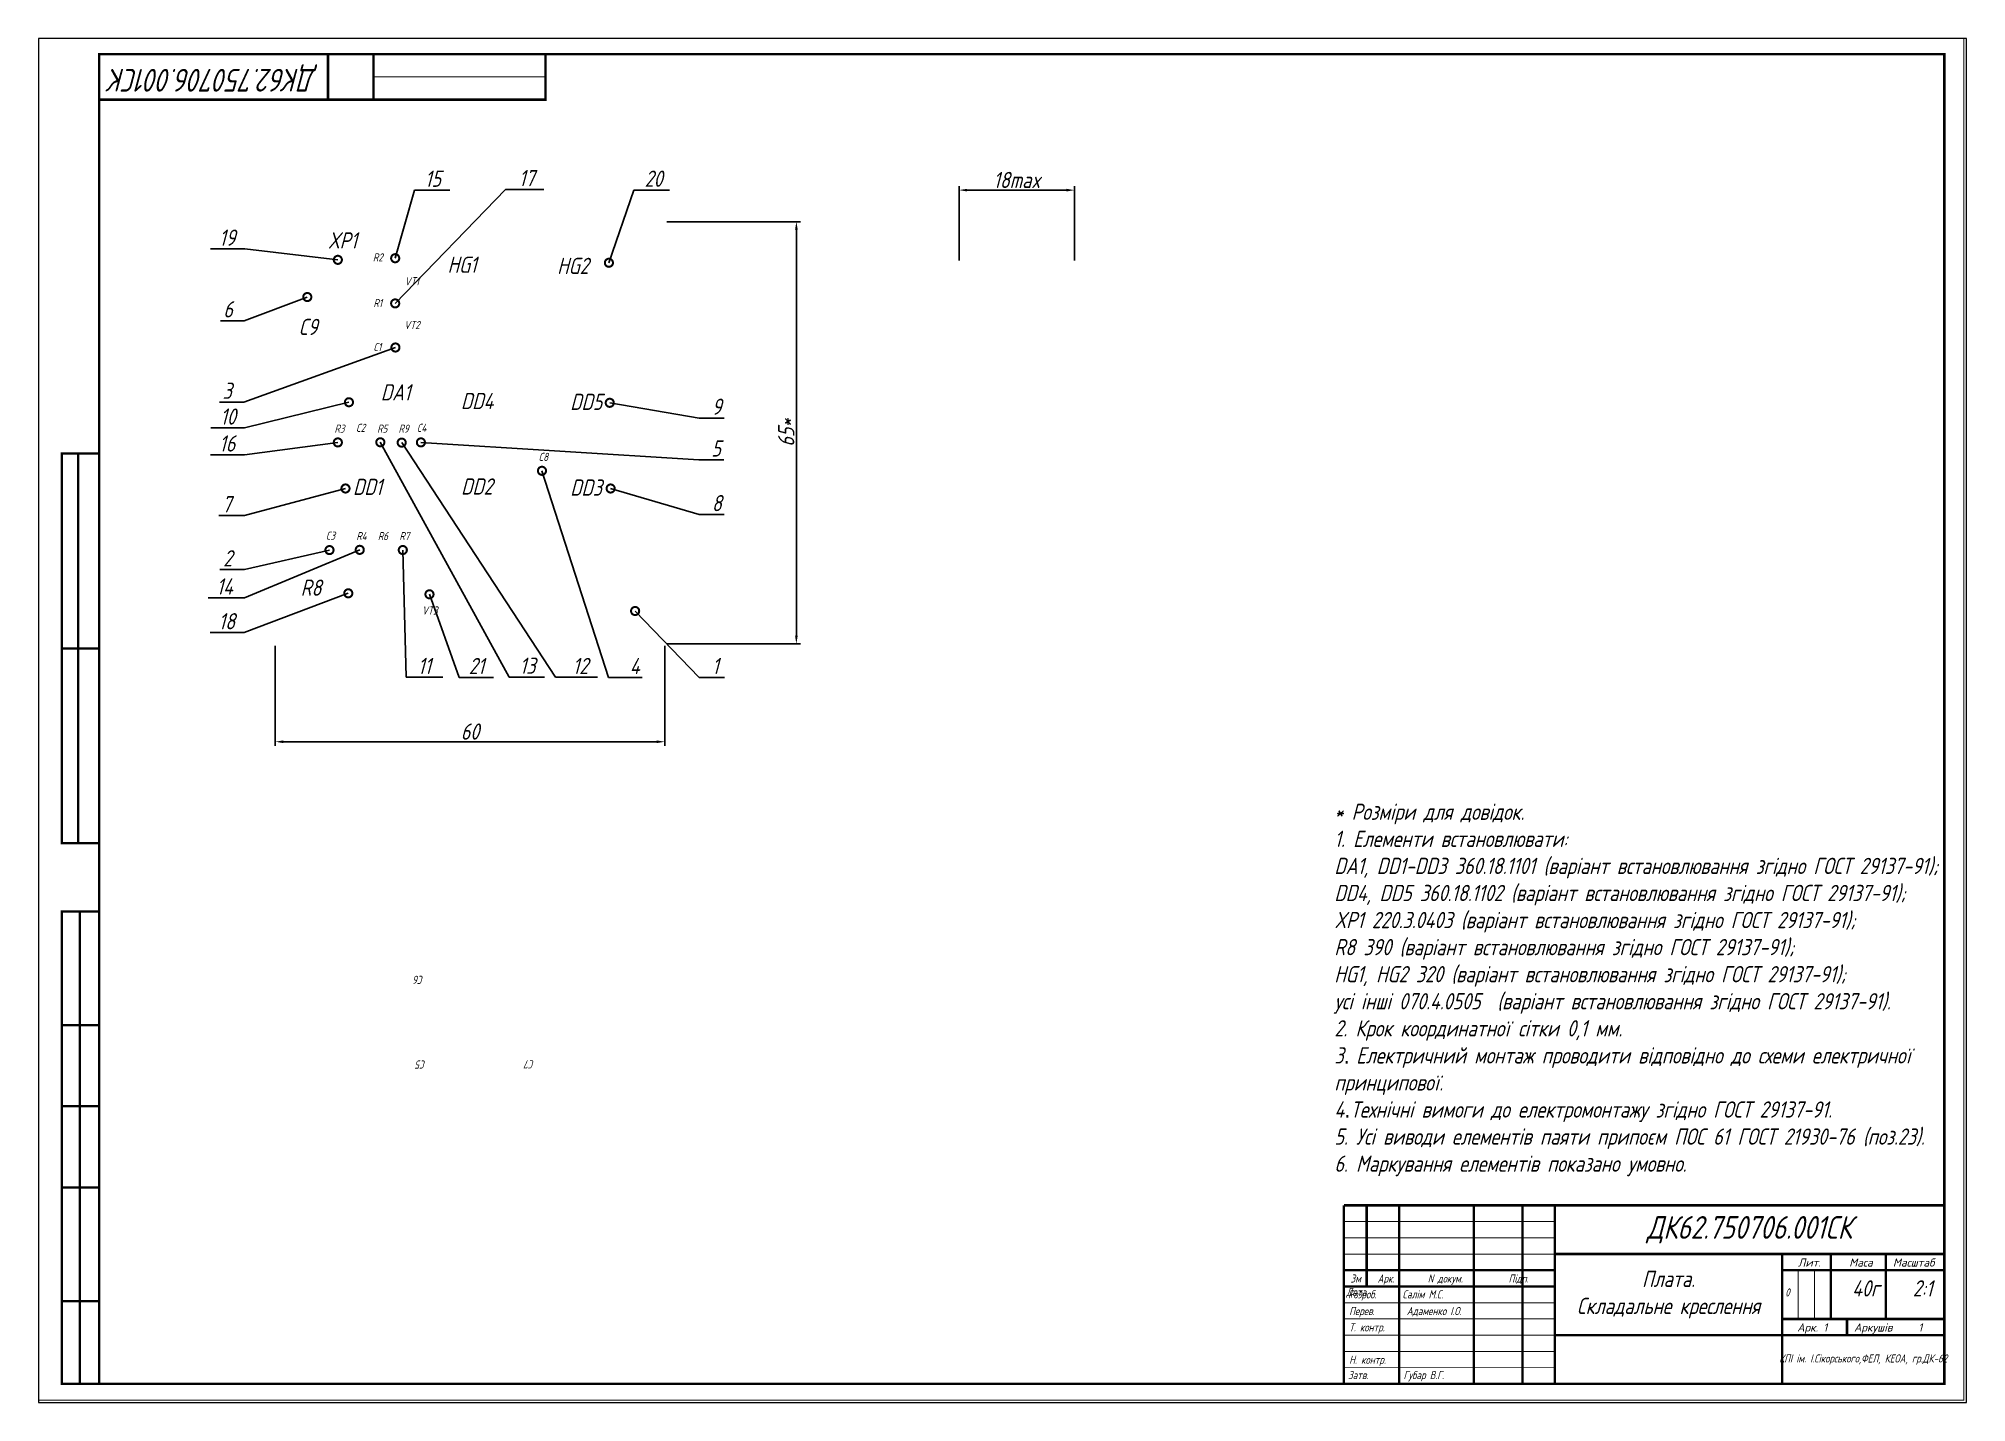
# Paper-space layout 'Лист1' of a CAD drawing. Header units: millimetres. Extents: x 0 to 594, y 0 to 420.
# The model-space entities are those that its viewports show. They can reach past a viewport. Long polylines and large blocks are cut down to what shows.
import ezdxf
from ezdxf import colors
from ezdxf.entities.mleader import LeaderData, LeaderLine
from ezdxf.math import Vec2, Vec3

# ---------------------------------------------------------------- set-up
doc = ezdxf.new("R2010")
doc.units = ezdxf.units.MM
doc.layers.add('Sheet', color=255, linetype='Continuous')
doc.styles.get("Standard").update_dxf_attribs({"font": 'arial.ttf'})
doc.dimstyles.new('ISO-25', dxfattribs={"dimtxt": 2.5, "dimasz": 2.5, "dimexe": 1.25, "dimexo": 0.625, "dimtad": 1, "dimtxsty": 'Standard', "dimcen": 2.5, "dimadec": 0, "dimazin": 0, "dimtfac": 1, "dimtmove": 0, "dimatfit": 3, "dimfxl": 1, "dimarcsym": 0})

# ---------------------------------------------------------------- blocks, each defined once
blk = doc.blocks.new('_DotSmall')
at = {"color": 0, "linetype": 'ByBlock', "const_width": 0.5}
blk.add_lwpolyline([(-0.0625, 0, 1), (0.0625, 0, 1)], format="xyb", close=True, dxfattribs=at)
blk = doc.blocks.new('*D4')
at = {"color": 0, "lineweight": -2, "transparency": 16777216}
for p, q in [((193.57, 363.61), (234.74, 363.61)), ((233.49, 361.11), (233.49, 236.11)), ((193.57, 233.61), (234.74, 233.61))]:
    blk.add_line(p, q, dxfattribs=at)
at = {"color": 0, "transparency": 16777216}
for points in [[(233.08, 361.11), (233.91, 361.11), (233.49, 363.61)], [(233.08, 236.11), (233.91, 236.11), (233.49, 233.61)]]:
    blk.add_solid(points, dxfattribs=at)
at = {"layer": 'Defpoints', "color": 0, "transparency": 16777216}
for p in [(192.94, 363.61), (192.94, 233.61), (233.49, 233.61)]:
    blk.add_point(p, dxfattribs=at)
at = {"color": 0, "transparency": 16777216, "insert": (230.37, 298.61), "char_height": 2.5, "attachment_point": 5, "rotation": 90}
blk.add_mtext('{\\fGOST type A|b0|i1|c204|p34;\\H2x;65*}', dxfattribs=at)
blk = doc.blocks.new('*D5')
at = {"color": 0, "lineweight": -2, "transparency": 16777216}
for p, q in [((72.94, 232.99), (72.94, 202.21)), ((192.94, 232.99), (192.94, 202.21)), ((190.44, 203.46), (75.44, 203.46))]:
    blk.add_line(p, q, dxfattribs=at)
at = {"color": 0, "transparency": 16777216}
for points in [[(75.44, 203.88), (75.44, 203.04), (72.94, 203.46)], [(190.44, 203.88), (190.44, 203.04), (192.94, 203.46)]]:
    blk.add_solid(points, dxfattribs=at)
at = {"layer": 'Defpoints', "color": 0, "transparency": 16777216}
for p in [(72.94, 233.61), (192.94, 233.61), (72.94, 203.46)]:
    blk.add_point(p, dxfattribs=at)
at = {"color": 0, "transparency": 16777216, "insert": (132.91, 206.59), "char_height": 2.5, "attachment_point": 5}
blk.add_mtext('{\\fGOST type A|b0|i1|c204|p34;\\H2x;60}', dxfattribs=at)
blk = doc.blocks.new('*D6')
at = {"color": 0, "lineweight": -2, "transparency": 16777216}
for p, q in [((283.6, 351.68), (283.6, 374.58)), ((319.16, 351.68), (319.16, 374.58)), ((286.1, 373.33), (316.66, 373.33))]:
    blk.add_line(p, q, dxfattribs=at)
at = {"color": 0, "transparency": 16777216}
for points in [[(286.1, 373.74), (286.1, 372.91), (283.6, 373.33)], [(316.66, 373.74), (316.66, 372.91), (319.16, 373.33)]]:
    blk.add_solid(points, dxfattribs=at)
at = {"layer": 'Defpoints', "color": 0, "transparency": 16777216}
for p in [(319.16, 373.33), (283.6, 351.05), (319.16, 351.05)]:
    blk.add_point(p, dxfattribs=at)
at = {"color": 0, "transparency": 16777216, "insert": (301.38, 376.46), "char_height": 2.5, "attachment_point": 5}
blk.add_mtext('{\\fGOST type A|b0|i1|c204|p34;\\H2x;18max}', dxfattribs=at)

msp = doc.modelspace()

# ---------------------------------------------------------------- linework, layer by layer
at = {"layer": 'Sheet'}
for points, const_width in [([(0.15, 420.15), (594.15, 420.15), (594.15, 0.15), (0.15, 0.15), (0.15, 420.15)], 0.3), ([(19.65, 150.65), (8.15, 150.65), (8.15, 5.15), (588.15, 5.15), (588.15, 414.65), (19.65, 414.65), (19.65, 171.65)], 0.749), ([(19.65, 400.65), (157.15, 400.65), (157.15, 414.65)], 0.749), ([(90.15, 400.65), (90.15, 414.65)], 0.749), ([(104.15, 400.65), (104.15, 414.65)], 0.749), ([(157.15, 407.65), (104.15, 407.65)], 0.3), ([(19.65, 171.65), (8.15, 171.65), (8.15, 291.65), (19.65, 291.65)], 0.749), ([(13.15, 171.65), (13.15, 291.65)], 0.749), ([(19.65, 5.15), (19.65, 291.65)], 0.749), ([(8.15, 231.65), (19.65, 231.65)], 0.749), ([(13.65, 5.15), (13.66, 150.26)], 0.749), ([(8.15, 115.65), (19.65, 115.65)], 0.749), ([(8.15, 30.65), (8.15, 115.65)], 0.3), ([(8.15, 90.65), (19.65, 90.65)], 0.749), ([(8.15, 65.65), (19.65, 65.65)], 0.749), ([(588.15, 60.15), (403.15, 60.15)], 0.749), ([(403.15, 60.15), (403.15, 5.15)], 0.749), ([(410.15, 60.15), (410.15, 35.15)], 0.749), ([(420.15, 5.15), (420.15, 60.15)], 0.749), ([(443.15, 60.15), (443.15, 5.15)], 0.749), ([(458.15, 5.15), (458.15, 60.15)], 0.749), ([(468.15, 60.15), (468.15, 5.15)], 0.749), ([(468.15, 55.15), (403.15, 55.15)], 0.3), ([(403.15, 50.15), (468.15, 50.15)], 0.3), ([(468.15, 45.15), (403.15, 45.15)], 0.3), ([(468.15, 45.15), (588.15, 45.15)], 0.749), ([(538.15, 45.15), (538.15, 5.15)], 0.749), ([(553.15, 25.15), (553.15, 45.15)], 0.749), ([(570.15, 45.15), (570.15, 25.15)], 0.749), ([(468.15, 40.15), (403.15, 40.15)], 0.749), ([(588.15, 40.15), (538.15, 40.15)], 0.749), ([(543.15, 25.15), (543.15, 40.15)], 0.3), ([(548.15, 40.15), (548.15, 25.15)], 0.3), ([(8.15, 30.65), (19.65, 30.65)], 0.749), ([(403.15, 35.15), (468.15, 35.15)], 0.749), ([(403.15, 30.15), (468.15, 30.15)], 0.3), ([(468.15, 25.15), (403.15, 25.15)], 0.3), ([(538.15, 25.15), (588.15, 25.15)], 0.749), ([(558.15, 25.15), (558.15, 20.15)], 0.749), ([(403.15, 20.15), (468.15, 20.15)], 0.3), ([(588.15, 20.15), (468.15, 20.15)], 0.749), ([(468.15, 15.15), (403.15, 15.15)], 0.3), ([(403.15, 10.15), (468.15, 10.15)], 0.3)]:
    msp.add_lwpolyline(points, dxfattribs=dict(at, const_width=const_width))

# ---------------------------------------------------------------- texts
at = {"insert": (54.94, 407.34), "char_height": 7, "attachment_point": 5, "rotation": 180}
msp.add_mtext_dynamic_manual_height_columns('{\\fGOST type A|b0|i1|c204|p34;ДК62.750706.001СК}', width=120.0002, gutter_width=12.5, heights=[0], dxfattribs=at)
for s, width, insert, char_height, attachment_point in [('{\\fGOST type A|b0|i1|c204|p34;* Розміри для довідок.\\P1. Елементи встановлювати:\\PDA1, DD1-DD3 360.18.1101 (варіант встановлювання згідно ГОСТ 29137-91);\\PDD4, DD5 360.18.1102 (варіант встановлювання згідно ГОСТ 29137-91);\\PXP1 220.3.0403 (варіант встановлювання згідно ГОСТ 29137-91);\\PR8 390 (варіант встановлювання згідно ГОСТ 29137-91);\\PHG1, HG2 320 (варіант встановлювання згідно ГОСТ 29137-91);\\Pусі інші 070.4.0505  (варіант встановлювання згідно ГОСТ 29137-91).\\P2. Крок координатної сітки 0,1 мм.\\P3}. {\\fGOST type A|b0|i1|c204|p34;Електричний монтаж проводити відповідно до схеми електричної принципової.}\\P{\\fGOST type A|b0|i1|c204|p34;4}.{\\fGOST type A|b0|i1|c204|p34;Технічні вимоги до електромонтажу згідно ГОСТ 29137-91.\\H1.00001x;\\P5. Усі виводи елементів паяти припоєм ПОС 61 ГОСТ 21930-76 (поз.23).\\P6. Маркування елементів показано умовно. }', 184.9999, (400.21, 69.12), 5, 7), ('{\\fGOST type A|b0|i1|c204|p34;ДК62.750706.001СК}', 120.0002, (528.03, 52.62), 7, 5), ('{\\fGOST type A|b0|i1|c204|p34;Плата.\\PСкладальне креслення}', 70.0001, (503.15, 32.65), 5, 5), (' {\\fGOST type A|b0|i1|c204|p34;0         \\H2x;   40г    2:1 \\fGOST type A|b0|i0|c204|p34;  \\H1.4x;  }', 49.9998, (538.15, 37.07), 2.5, 1), ('{\\fGOST type A|b0|i1|c204|p34;КПІ ім. І.Сікорського,ФЕЛ, КЕОА, гр.ДК-62}', 49.9999, (563.15, 12.65), 2.5, 5)]:
    msp.add_mtext_dynamic_manual_height_columns(s, width=width, gutter_width=12.5, heights=[0], dxfattribs=dict(insert=insert, char_height=char_height, attachment_point=attachment_point))
at = {"color": 0, "char_height": 2.5, "attachment_point": 1}
for s, width, insert in [('\\pxqc;{\\fISOCPEUR|b0|i1|c204|p34;Лит.}', 12.5146, (540.31, 43.78)), ('\\pxqc;{\\fISOCPEUR|b0|i1|c204|p34;Маса}', 14.2778, (555.31, 43.78)), ('{\\fISOCPEUR|b0|i1|c204|p34;Масштаб}', 18, (572.31, 43.78)), ('{\\fGOST type A|b0|i1|c204|p34; Зм    Арк.        N докум.           Підп.     Дата}', 64.249, (403.92, 38.86)), ('{\\fGOST type A|b0|i1|c204|p34;Розроб.\\fISOCPEUR|b0|i1|c0|p34;     \\fGOST type A|b0|i1|c204|p34;Cалім М.С.}', 64.9999, (404.43, 33.99)), ('{\\fGOST type A|b0|i1|c204|p34; Перев.\\fISOCPEUR|b0|i1|c204|p34;   \\fGOST type A|b0|i1|c204|p34;    Адаменко І.О.\\fISOCPEUR|b0|i1|c204|p34;       }', 64.9999, (403.49, 28.83)), ('{\\fGOST type A|b0|i1|c204|p34; Т. контр.}', 64.9999, (403.49, 23.83)), ('\\pxqc;{\\fISOCPEUR|b0|i1|c204|p34;Арк. 1}', 14.2778, (540.31, 23.78)), ('{\\fISOCPEUR|b0|i1|c204|p34;Аркушів     1}', 27.0117, (560.31, 23.78)), ('{\\fGOST type A|b0|i1|c204|p34; Н. контр.}', 64.9999, (403.49, 13.83)), ('{\\fGOST type A|b0|i1|c204|p34; Затв. \\fISOCPEUR|b0|i1|c204|p34;   \\fISOCPEUR|b0|i1|c0|p34;   \\fGOST type A|b0|i1|c204|p34;Губар В.Г.\\fISOCPEUR|b0|i1|c204|p34;    }', 64.9999, (403.15, 9.12))]:
    msp.add_mtext_dynamic_manual_height_columns(s, width=width, gutter_width=12.5, heights=[0], dxfattribs=dict(at, insert=insert))

psp = doc.layouts.new('Лист1')

# ---------------------------------------------------------------- texts
at = {"attachment_point": 1}
for s, insert, char_height in [('{\\fGOST type A|b0|i1|c204|p34;XP1}', (89.149, 360.337), 5), ('{\\fGOST type A|b0|i1|c204|p34;R2}', (103.006, 353.862), 2.5), ('{\\fGOST type A|b0|i1|c204|p34;HG1}', (126.029, 352.85), 5), ('{\\fGOST type A|b0|i1|c204|p34;HG2}', (159.805, 352.505), 5), ('{\\fGOST type A|b0|i1|c204|p34;VT1}', (112.828, 346.521), 2.5), ('{\\fGOST type A|b0|i1|c204|p34;R1}', (103.175, 339.8), 2.5), ('{\\fGOST type A|b0|i1|c204|p34;C9}', (80.071, 333.701), 5), ('{\\fGOST type A|b0|i1|c204|p34;VT2}', (112.649, 333.025), 2.5), ('{\\fGOST type A|b0|i1|c204|p34;C1}', (103.135, 326.243), 2.5), ('{\\fGOST type A|b0|i1|c204|p34;DA1}', (105.456, 313.57), 5), ('{\\fGOST type A|b0|i1|c204|p34;DD4}', (130.127, 310.882), 5), ('{\\fGOST type A|b0|i1|c204|p34;DD5}', (163.796, 310.624), 5), ('{\\fGOST type A|b0|i1|c204|p34;R3}', (91.172, 301.121), 2.5), ('{\\fGOST type A|b0|i1|c204|p34;C2}', (97.794, 301.376), 2.5), ('{\\fGOST type A|b0|i1|c204|p34;R5}', (104.325, 301.121), 2.5), ('{\\fGOST type A|b0|i1|c204|p34;R9}', (110.902, 301.121), 2.5), ('{\\fGOST type A|b0|i1|c204|p34;C4}', (116.524, 301.376), 2.5), ('{\\fGOST type A|b0|i1|c204|p34;C8}', (154.045, 292.432), 2.5), ('{\\fGOST type A|b0|i1|c204|p34;DD1}', (96.875, 284.429), 5), ('{\\fGOST type A|b0|i1|c204|p34;DD2}', (130.19, 284.571), 5), ('{\\fGOST type A|b0|i1|c204|p34;DD3}', (163.798, 284.233), 5), ('{\\fGOST type A|b0|i1|c204|p34;C3}', (88.512, 268.189), 2.5), ('{\\fGOST type A|b0|i1|c204|p34;R4}', (97.901, 268.036), 2.5), ('{\\fGOST type A|b0|i1|c204|p34;R6}', (104.536, 268.036), 2.5), ('{\\fGOST type A|b0|i1|c204|p34;R7}', (111.172, 268.036), 2.5), ('{\\fGOST type A|b0|i1|c204|p34;R8}', (80.758, 253.406), 5), ('{\\fGOST type A|b0|i1|c204|p34;VT3}', (118.125, 245.124), 2.5)]:
    psp.add_mtext_dynamic_manual_height_columns(s, width=14.74047, gutter_width=12.5, heights=[0], dxfattribs=dict(at, insert=insert, char_height=char_height))
at = {"char_height": 2.5, "attachment_point": 1, "rotation": 180}
for s, insert in [('{\\fGOST type A|b0|i1|c0|p34;C6}', (118.666, 128.888)), ('{\\fGOST type A|b0|i1|c204|p34;C5}', (119.327, 102.813)), ('{\\fGOST type A|b0|i1|c0|p34;C7}', (152.773, 102.873))]:
    psp.add_mtext_dynamic_manual_height_columns(s, width=14.74047, gutter_width=12.5, heights=[0], dxfattribs=dict(at, insert=insert))

# ---------------------------------------------------------------- dimensions: what is measured, and where the dimension line sits
dim = psp.add_linear_dim(base=(319.161, 373.327), p1=(283.601, 351.054), p2=(319.161, 351.054), text='{\\fGOST type A|b0|i1|c204|p34;\\H2x;18max}', dimstyle='ISO-25', override={"dimlfac": -0.5})
dim.commit()
dim.dimension.update_dxf_attribs({"geometry": '*D6', "text_midpoint": (301.381, 376.457)})
dim = psp.add_linear_dim(base=(233.494, 233.613), p1=(192.942, 363.613), p2=(192.942, 233.613), angle=90, text='{\\fGOST type A|b0|i1|c204|p34;\\H2x;<>*}', dimstyle='ISO-25', override={"dimlfac": -0.5})
dim.commit()
dim.dimension.update_dxf_attribs({"geometry": '*D4', "text_midpoint": (230.369, 298.613)})
dim = psp.add_linear_dim(base=(72.942, 203.46), p1=(192.942, 233.613), p2=(72.942, 233.613), text='{\\fGOST type A|b0|i1|c204|p34;\\H2x;<>}', dimstyle='ISO-25', override={"dimlfac": -0.5})
dim.commit()
dim.dimension.update_dxf_attribs({"geometry": '*D5', "text_midpoint": (132.905, 203.46), "dimtype": 160})

# ---------------------------------------------------------------- leaders
ml = psp.add_multileader_mtext('Standard')
ml.set_content('{\\fGOST type A|b0|i1|c204|p34;17}', color=256)
ml.set_leader_properties()
ml.set_arrow_properties(name='DOTSMALL')
ml.build(insert=Vec2(0, 0))
ml.multileader.update_dxf_attribs({"text_left_attachment_type": 6, "text_right_attachment_type": 6, "arrow_head_size": 5})
ctx = ml.context
ctx.base_point, ctx.char_height, ctx.arrow_head_size, ctx.plane_origin = Vec3(145.984, 373.54), 5, 5, Vec3(109.879, 338.446)
ctx.left_attachment, ctx.right_attachment = 6, 6
notes = []
notes.append((ctx, [(0, (1, 1, 0), (143.886, 373.54), (1, 0), 2.099, [(0, [(109.879, 338.446)], 0, [])])]))
ctx.mtext.insert, ctx.mtext.flow_direction = Vec3(147.984, 379.54), 5
ml = psp.add_multileader_mtext('Standard')
ml.set_content('{\\fGOST type A|b0|i1|c204|p34;15}', color=256)
ml.set_leader_properties()
ml.set_arrow_properties(name='DOTSMALL')
ml.build(insert=Vec2(0, 0))
ml.multileader.update_dxf_attribs({"text_left_attachment_type": 6, "text_right_attachment_type": 6, "arrow_head_size": 5})
ctx = ml.context
ctx.base_point, ctx.char_height, ctx.arrow_head_size, ctx.plane_origin = Vec3(117.033, 373.339), 5, 5, Vec3(109.881, 352.36)
ctx.left_attachment, ctx.right_attachment = 6, 6
notes.append((ctx, [(0, (1, 1, 0), (115.873, 373.339), (1, 0), 1.16, [(0, [(109.881, 352.36)], 0, [])])]))
ctx.mtext.insert, ctx.mtext.flow_direction = Vec3(119.033, 379.339), 5
ml = psp.add_multileader_mtext('Standard')
ml.set_content('{\\fGOST type A|b0|i1|c204|p34;20}', color=256)
ml.set_leader_properties()
ml.set_arrow_properties(name='DOTSMALL')
ml.build(insert=Vec2(0, 0))
ml.multileader.update_dxf_attribs({"text_left_attachment_type": 6, "text_right_attachment_type": 6, "arrow_head_size": 5})
ctx = ml.context
ctx.base_point, ctx.char_height, ctx.arrow_head_size, ctx.plane_origin = Vec3(184.734, 373.351), 5, 5, Vec3(175.728, 350.956)
ctx.left_attachment, ctx.right_attachment = 6, 6
notes.append((ctx, [(0, (1, 1, 0), (183.433, 373.351), (1, 0), 1.301, [(0, [(175.728, 350.956)], 0, [])])]))
ctx.mtext.insert, ctx.mtext.flow_direction = Vec3(186.734, 379.351), 5
ml = psp.add_multileader_mtext('Standard')
ml.set_content('{\\fGOST type A|b0|i1|c204|p34;19}', color=256)
ml.set_leader_properties()
ml.set_arrow_properties(name='DOTSMALL')
ml.build(insert=Vec2(0, 0))
ml.multileader.update_dxf_attribs({"text_left_attachment_type": 6, "text_right_attachment_type": 6, "arrow_head_size": 5})
ctx = ml.context
ctx.base_point, ctx.char_height, ctx.arrow_head_size, ctx.plane_origin = Vec3(53.681, 355.203), 5, 5, Vec3(92.207, 351.859)
ctx.left_attachment, ctx.right_attachment, ctx.text_align_type = 6, 6, 2
notes.append((ctx, [(0, (1, 1, 0), (63.519, 355.203), (-1, 0), 0.892, [(0, [(92.207, 351.859)], 0, [])])]))
ctx.mtext.insert, ctx.mtext.alignment, ctx.mtext.flow_direction = Vec3(60.627, 361.203), 3, 5
ml = psp.add_multileader_mtext('Standard')
ml.set_content('{\\fGOST type A|b0|i1|c204|p34;6}', color=256)
ml.set_leader_properties()
ml.set_arrow_properties(name='DOTSMALL')
ml.build(insert=Vec2(0, 0))
ml.multileader.update_dxf_attribs({"text_left_attachment_type": 6, "text_right_attachment_type": 6, "arrow_head_size": 5})
ctx = ml.context
ctx.base_point, ctx.char_height, ctx.arrow_head_size, ctx.plane_origin = Vec3(54.596, 333.126), 5, 5, Vec3(82.8, 340.411)
ctx.left_attachment, ctx.right_attachment, ctx.text_align_type = 6, 6, 2
notes.append((ctx, [(0, (1, 1, 0), (63.361, 333.126), (-1, 0), 1.529, [(0, [(82.8, 340.411)], 0, [])])]))
ctx.mtext.insert, ctx.mtext.alignment, ctx.mtext.flow_direction = Vec3(59.832, 339.126), 3, 5
ml = psp.add_multileader_mtext('Standard')
ml.set_content('{\\fGOST type A|b0|i1|c204|p34;3}', color=256)
ml.set_leader_properties()
ml.set_arrow_properties(name='DOTSMALL')
ml.build(insert=Vec2(0, 0))
ml.multileader.update_dxf_attribs({"text_left_attachment_type": 6, "text_right_attachment_type": 6, "arrow_head_size": 5})
ctx = ml.context
ctx.base_point, ctx.char_height, ctx.arrow_head_size, ctx.plane_origin = Vec3(54.122, 308.049), 5, 5, Vec3(109.953, 324.869)
ctx.left_attachment, ctx.right_attachment, ctx.text_align_type = 6, 6, 2
notes.append((ctx, [(0, (1, 1, 0), (63.277, 308.049), (-1, 0), 1.738, [(0, [(109.953, 324.869)], 0, [])])]))
ctx.mtext.insert, ctx.mtext.alignment, ctx.mtext.flow_direction = Vec3(59.54, 314.049), 3, 5
ml = psp.add_multileader_mtext('Standard')
ml.set_content('{\\fGOST type A|b0|i1|c204|p34;10}', color=256)
ml.set_leader_properties()
ml.set_arrow_properties(name='DOTSMALL')
ml.build(insert=Vec2(0, 0))
ml.multileader.update_dxf_attribs({"text_left_attachment_type": 6, "text_right_attachment_type": 6, "arrow_head_size": 5})
ctx = ml.context
ctx.base_point, ctx.char_height, ctx.arrow_head_size, ctx.plane_origin = Vec3(53.732, 300.094), 5, 5, Vec3(95.638, 308.01)
ctx.left_attachment, ctx.right_attachment, ctx.text_align_type = 6, 6, 2
notes.append((ctx, [(0, (1, 1, 0), (63.453, 300.094), (-1, 0), 0.688, [(0, [(95.638, 308.01)], 0, [])])]))
ctx.mtext.insert, ctx.mtext.alignment, ctx.mtext.flow_direction = Vec3(60.765, 306.094), 3, 5
ml = psp.add_multileader_mtext('Standard')
ml.set_content('{\\fGOST type A|b0|i1|c204|p34;9}', color=256)
ml.set_leader_properties()
ml.set_arrow_properties(name='DOTSMALL')
ml.build(insert=Vec2(0, 0))
ml.multileader.update_dxf_attribs({"text_left_attachment_type": 6, "text_right_attachment_type": 6, "arrow_head_size": 5})
ctx = ml.context
ctx.base_point, ctx.char_height, ctx.arrow_head_size, ctx.plane_origin = Vec3(205.443, 303.143), 5, 5, Vec3(175.987, 307.832)
ctx.left_attachment, ctx.right_attachment = 6, 6
notes.append((ctx, [(0, (1, 1, 0), (203.501, 303.143), (1, 0), 1.942, [(0, [(175.987, 307.832)], 0, [])])]))
ctx.mtext.insert, ctx.mtext.flow_direction = Vec3(207.443, 309.143), 5
ml = psp.add_multileader_mtext('Standard')
ml.set_content('{\\fGOST type A|b0|i1|c204|p34;16}', color=256)
ml.set_leader_properties()
ml.set_arrow_properties(name='DOTSMALL')
ml.build(insert=Vec2(0, 0))
ml.multileader.update_dxf_attribs({"text_left_attachment_type": 6, "text_right_attachment_type": 6, "arrow_head_size": 5})
ctx = ml.context
ctx.base_point, ctx.char_height, ctx.arrow_head_size, ctx.plane_origin = Vec3(54.092, 291.815), 5, 5, Vec3(92.207, 295.63)
ctx.left_attachment, ctx.right_attachment, ctx.text_align_type = 6, 6, 2
notes.append((ctx, [(0, (1, 1, 0), (63.496, 291.815), (-1, 0), 0.914, [(0, [(92.207, 295.63)], 0, [])])]))
ctx.mtext.insert, ctx.mtext.alignment, ctx.mtext.flow_direction = Vec3(60.582, 297.815), 3, 5
ml = psp.add_multileader_mtext('Standard')
ml.set_content('{\\fGOST type A|b0|i1|c204|p34;13}', color=256)
ml.set_leader_properties()
ml.set_arrow_properties(name='DOTSMALL')
ml.build(insert=Vec2(0, 0))
ml.multileader.update_dxf_attribs({"text_left_attachment_type": 6, "text_right_attachment_type": 6, "arrow_head_size": 5})
ctx = ml.context
ctx.base_point, ctx.char_height, ctx.arrow_head_size, ctx.plane_origin = Vec3(146.234, 223.375), 5, 5, Vec3(105.304, 295.684)
ctx.left_attachment, ctx.right_attachment = 6, 6
notes.append((ctx, [(0, (1, 1, 0), (144.995, 223.375), (1, 0), 1.239, [(0, [(105.304, 295.684)], 0, [])])]))
ctx.mtext.insert, ctx.mtext.flow_direction = Vec3(148.234, 229.375), 5
ml = psp.add_multileader_mtext('Standard')
ml.set_content('{\\fGOST type A|b0|i1|c204|p34;12}', color=256)
ml.set_leader_properties()
ml.set_arrow_properties(name='DOTSMALL')
ml.build(insert=Vec2(0, 0))
ml.multileader.update_dxf_attribs({"text_left_attachment_type": 6, "text_right_attachment_type": 6, "arrow_head_size": 5})
ctx = ml.context
ctx.base_point, ctx.char_height, ctx.arrow_head_size, ctx.plane_origin = Vec3(162.551, 223.302), 5, 5, Vec3(111.88, 295.583)
ctx.left_attachment, ctx.right_attachment = 6, 6
notes.append((ctx, [(0, (1, 1, 0), (159.274, 223.302), (1, 0), 3.278, [(0, [(111.88, 295.583)], 0, [])])]))
ctx.mtext.insert, ctx.mtext.flow_direction = Vec3(164.551, 229.302), 5
ml = psp.add_multileader_mtext('Standard')
ml.set_content('{\\fGOST type A|b0|i1|c204|p34;5}', color=256)
ml.set_leader_properties()
ml.set_arrow_properties(name='DOTSMALL')
ml.build(insert=Vec2(0, 0))
ml.multileader.update_dxf_attribs({"text_left_attachment_type": 6, "text_right_attachment_type": 6, "arrow_head_size": 5})
ctx = ml.context
ctx.base_point, ctx.char_height, ctx.arrow_head_size, ctx.plane_origin = Vec3(205.292, 290.28), 5, 5, Vec3(117.804, 295.647)
ctx.left_attachment, ctx.right_attachment = 6, 6
notes.append((ctx, [(0, (1, 1, 0), (203.386, 290.28), (1, 0), 1.907, [(0, [(117.804, 295.647)], 0, [])])]))
ctx.mtext.insert, ctx.mtext.flow_direction = Vec3(207.292, 296.28), 5
ml = psp.add_multileader_mtext('Standard')
ml.set_content('{\\fGOST type A|b0|i1|c204|p34;4}', color=256)
ml.set_leader_properties()
ml.set_arrow_properties(name='DOTSMALL')
ml.build(insert=Vec2(0, 0))
ml.multileader.update_dxf_attribs({"text_left_attachment_type": 6, "text_right_attachment_type": 6, "arrow_head_size": 5})
ctx = ml.context
ctx.base_point, ctx.char_height, ctx.arrow_head_size, ctx.plane_origin = Vec3(180.154, 223.268), 5, 5, Vec3(155.103, 286.894)
ctx.left_attachment, ctx.right_attachment = 6, 6
notes.append((ctx, [(0, (1, 1, 0), (175.646, 223.268), (1, 0), 4.507, [(0, [(155.103, 286.894)], 0, [])])]))
ctx.mtext.insert, ctx.mtext.flow_direction = Vec3(182.154, 229.268), 5
ml = psp.add_multileader_mtext('Standard')
ml.set_content('{\\fGOST type A|b0|i1|c204|p34;7}', color=256)
ml.set_leader_properties()
ml.set_arrow_properties(name='DOTSMALL')
ml.build(insert=Vec2(0, 0))
ml.multileader.update_dxf_attribs({"text_left_attachment_type": 6, "text_right_attachment_type": 6, "arrow_head_size": 5})
ctx = ml.context
ctx.base_point, ctx.char_height, ctx.arrow_head_size, ctx.plane_origin = Vec3(54.277, 273.093), 5, 5, Vec3(94.57, 281.451)
ctx.left_attachment, ctx.right_attachment, ctx.text_align_type = 6, 6, 2
notes.append((ctx, [(0, (1, 1, 0), (63.453, 273.093), (-1, 0), 2.097, [(0, [(94.57, 281.451)], 0, [])])]))
ctx.mtext.insert, ctx.mtext.alignment, ctx.mtext.flow_direction = Vec3(59.356, 279.093), 3, 5
ml = psp.add_multileader_mtext('Standard')
ml.set_content('{\\fGOST type A|b0|i1|c204|p34;8}', color=256)
ml.set_leader_properties()
ml.set_arrow_properties(name='DOTSMALL')
ml.build(insert=Vec2(0, 0))
ml.multileader.update_dxf_attribs({"text_left_attachment_type": 6, "text_right_attachment_type": 6, "arrow_head_size": 5})
ctx = ml.context
ctx.base_point, ctx.char_height, ctx.arrow_head_size, ctx.plane_origin = Vec3(205.443, 273.447), 5, 5, Vec3(176.262, 281.445)
ctx.left_attachment, ctx.right_attachment = 6, 6
notes.append((ctx, [(0, (1, 1, 0), (203.5, 273.447), (1, 0), 1.943, [(0, [(176.262, 281.445)], 0, [])])]))
ctx.mtext.insert, ctx.mtext.flow_direction = Vec3(207.443, 279.447), 5
ml = psp.add_multileader_mtext('Standard')
ml.set_content('{\\fGOST type A|b0|i1|c204|p34;14}', color=256)
ml.set_leader_properties()
ml.set_arrow_properties(name='DOTSMALL')
ml.build(insert=Vec2(0, 0))
ml.multileader.update_dxf_attribs({"text_left_attachment_type": 6, "text_right_attachment_type": 6, "arrow_head_size": 5})
ctx = ml.context
ctx.base_point, ctx.char_height, ctx.arrow_head_size, ctx.plane_origin = Vec3(53.862, 247.766), 5, 5, Vec3(98.966, 262.552)
ctx.left_attachment, ctx.right_attachment, ctx.text_align_type = 6, 6, 2
notes.append((ctx, [(0, (1, 1, 0), (63.473, 247.766), (-1, 0), 1.618, [(0, [(98.966, 262.552)], 0, [])])]))
ctx.mtext.insert, ctx.mtext.alignment, ctx.mtext.flow_direction = Vec3(59.855, 253.766), 3, 5
ml = psp.add_multileader_mtext('Standard')
ml.set_content('{\\fGOST type A|b0|i1|c204|p34;2}', color=256)
ml.set_leader_properties()
ml.set_arrow_properties(name='DOTSMALL')
ml.build(insert=Vec2(0, 0))
ml.multileader.update_dxf_attribs({"text_left_attachment_type": 6, "text_right_attachment_type": 6, "arrow_head_size": 5})
ctx = ml.context
ctx.base_point, ctx.char_height, ctx.arrow_head_size, ctx.plane_origin = Vec3(53.713, 256.454), 5, 5, Vec3(89.636, 262.48)
ctx.left_attachment, ctx.right_attachment, ctx.text_align_type = 6, 6, 2
notes.append((ctx, [(0, (1, 1, 0), (63.459, 256.454), (-1, 0), 1.803, [(0, [(89.636, 262.48)], 0, [])])]))
ctx.mtext.insert, ctx.mtext.alignment, ctx.mtext.flow_direction = Vec3(59.655, 262.454), 3, 5
ml = psp.add_multileader_mtext('Standard')
ml.set_content('{\\fGOST type A|b0|i1|c204|p34;11}', color=256)
ml.set_leader_properties()
ml.set_arrow_properties(name='DOTSMALL')
ml.build(insert=Vec2(0, 0))
ml.multileader.update_dxf_attribs({"text_left_attachment_type": 6, "text_right_attachment_type": 6, "arrow_head_size": 5})
ctx = ml.context
ctx.base_point, ctx.char_height, ctx.arrow_head_size, ctx.plane_origin = Vec3(114.867, 223.308), 5, 5, Vec3(112.225, 262.496)
ctx.left_attachment, ctx.right_attachment = 6, 6
notes.append((ctx, [(0, (1, 1, 0), (113.301, 223.308), (1, 0), 1.566, [(0, [(112.225, 262.496)], 0, [])])]))
ctx.mtext.insert, ctx.mtext.flow_direction = Vec3(116.867, 229.308), 5
ml = psp.add_multileader_mtext('Standard')
ml.set_content('{\\fGOST type A|b0|i1|c204|p34;18}', color=256)
ml.set_leader_properties()
ml.set_arrow_properties(name='DOTSMALL')
ml.build(insert=Vec2(0, 0))
ml.multileader.update_dxf_attribs({"text_left_attachment_type": 6, "text_right_attachment_type": 6, "arrow_head_size": 5})
ctx = ml.context
ctx.base_point, ctx.char_height, ctx.arrow_head_size, ctx.plane_origin = Vec3(53.752, 237.063), 5, 5, Vec3(95.428, 249.165)
ctx.left_attachment, ctx.right_attachment, ctx.text_align_type = 6, 6, 2
notes.append((ctx, [(0, (1, 1, 0), (63.388, 237.063), (-1, 0), 0.868, [(0, [(95.428, 249.165)], 0, [])])]))
ctx.mtext.insert, ctx.mtext.alignment, ctx.mtext.flow_direction = Vec3(60.52, 243.063), 3, 5
ml = psp.add_multileader_mtext('Standard')
ml.set_content('{\\fGOST type A|b0|i1|c204|p34;21}', color=256)
ml.set_leader_properties()
ml.set_arrow_properties(name='DOTSMALL')
ml.build(insert=Vec2(0, 0))
ml.multileader.update_dxf_attribs({"text_left_attachment_type": 6, "text_right_attachment_type": 6, "arrow_head_size": 5})
ctx = ml.context
ctx.base_point, ctx.char_height, ctx.arrow_head_size, ctx.plane_origin = Vec3(130.53, 223.269), 5, 5, Vec3(120.444, 248.86)
ctx.left_attachment, ctx.right_attachment = 6, 6
notes.append((ctx, [(0, (1, 1, 0), (129.581, 223.269), (1, 0), 0.949, [(0, [(120.444, 248.86)], 0, [])])]))
ctx.mtext.insert, ctx.mtext.flow_direction = Vec3(132.53, 229.269), 5
ml = psp.add_multileader_mtext('Standard')
ml.set_content('{\\fGOST type A|b0|i1|c204|p34;1}', color=256)
ml.set_leader_properties()
ml.set_arrow_properties(name='DOTSMALL')
ml.build(insert=Vec2(0, 0))
ml.multileader.update_dxf_attribs({"text_left_attachment_type": 6, "text_right_attachment_type": 6, "arrow_head_size": 5})
ctx = ml.context
ctx.base_point, ctx.char_height, ctx.arrow_head_size, ctx.plane_origin = Vec3(205.523, 223.293), 5, 5, Vec3(183.806, 243.717)
ctx.left_attachment, ctx.right_attachment = 6, 6
notes.append((ctx, [(0, (1, 1, 0), (203.53, 223.293), (1, 0), 1.993, [(0, [(183.806, 243.717)], 0, [])])]))
ctx.mtext.insert, ctx.mtext.flow_direction = Vec3(207.523, 229.293), 5
for ctx, leaders in notes:
    for number, flags, end, landing, length, lines in leaders:
        leader = LeaderData()
        leader.index, (leader.has_last_leader_line, leader.has_dogleg_vector, leader.attachment_direction) = number, flags
        leader.last_leader_point, leader.dogleg_vector, leader.dogleg_length = Vec3(end), Vec3(landing), length
        for number, points, colour, breaks in lines:
            line = LeaderLine()
            line.index, line.vertices, line.color, line.breaks = number, Vec3.list(points), colors.encode_raw_color(colour), breaks
            leader.lines.append(line)
        ctx.leaders.append(leader)

# ---------------------------------------------------------------- viewports
at = {"layer": '0'}
psp.add_viewport(center=(297, 210), size=(594, 419.99969), view_center_point=(297.957, 209.449), view_height=419.99966, dxfattribs=at)

doc.saveas('drawing.dxf')
